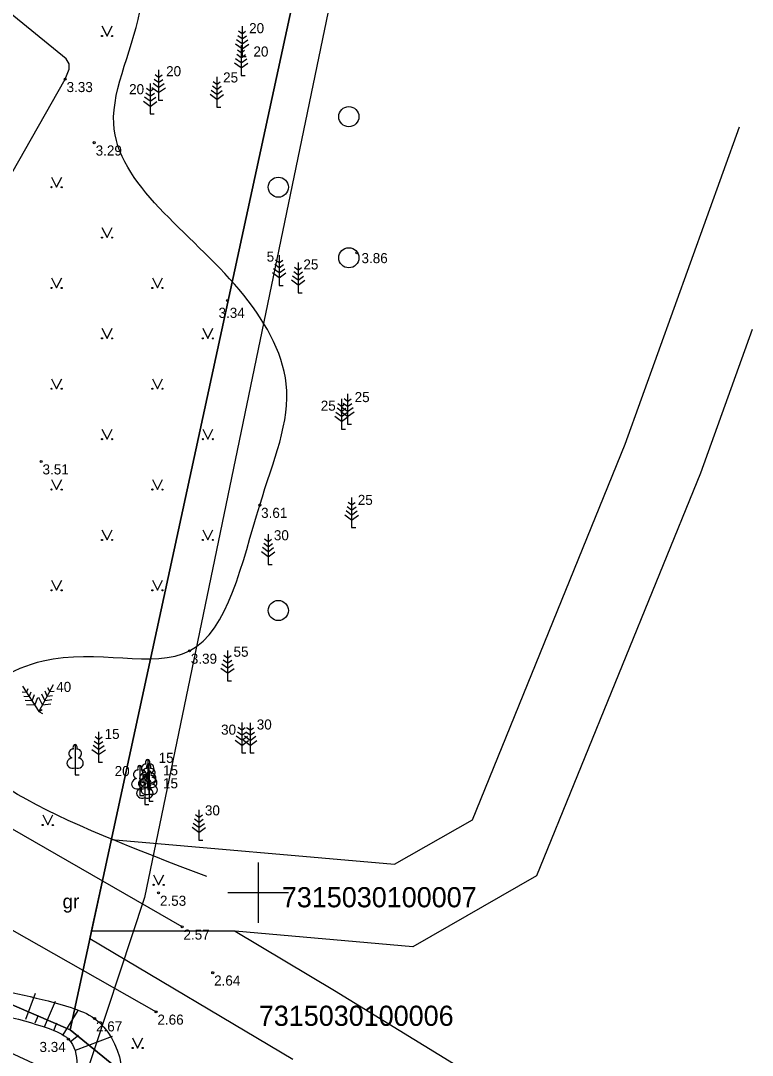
# Model space of a CAD drawing. Extents: x 416362 to 416572, y 401766 to 401914.
# Drawn here: x 416438.2 to 416474.5, y 401791.9 to 401843.3 of the extents above; entities that cross this region are included whole.
import ezdxf

# ---------------------------------------------------------------- set-up
doc = ezdxf.new("R2010")
doc.units = 0
for name, color, linetype in [('7315030100', 7, 'Continuous'), ('7315030100_TEXT', 7, 'Continuous'), ('CELI_CMAL_####_####_#', 7, 'Continuous'), ('CELI_CSEG_####_TKST_#', 7, 'Continuous'), ('GEOD_ELEM_####_####_#', 7, 'Continuous'), ('RAMI_UZMR_####_####_#', 7, 'Continuous'), ('RELJ_AATZ_####_TKST_#', 7, 'Continuous'), ('RELJ_ELEM_####_####_#', 7, 'Continuous'), ('RELJ_NOGA_####_####_#', 7, 'Continuous'), ('RELJ_NOGL_####_####_#', 7, 'Continuous'), ('ROBZ_UZMR_####_####_#', 7, 'Continuous'), ('TERT_DIAM_####_TKST_#', 7, 'Continuous'), ('TERT_ELEM_####_####_#', 7, 'Continuous'), ('TERT_KONT_####_####_#', 7, 'Continuous')]:
    doc.layers.add(name, color=color, linetype=linetype)

msp = doc.modelspace()

# ---------------------------------------------------------------- linework, layer by layer
at = {"layer": '7315030100'}
for p, q in [((416468.22, 401822.244), (416473.893, 401838.002)), ((416474.521, 401827.937), (416471.956, 401820.812)), ((416460.632, 401803.62), (416468.22, 401822.244)), ((416471.956, 401820.812), (416463.816, 401800.833)), ((416456.771, 401801.414), (416460.632, 401803.62)), ((416441.735, 401798.108), (416442.726, 401802.637)), ((416442.726, 401802.637), (416456.771, 401801.414)), ((416463.816, 401800.833), (416457.67, 401797.32)), ((416441.65, 401797.715), (416441.735, 401798.107)), ((416448.856, 401798.087), (416441.735, 401798.108)), ((416441.735, 401798.107), (416448.856, 401798.087)), ((416448.856, 401798.087), (416453.796, 401795.151)), ((416457.67, 401797.32), (416448.856, 401798.087)), ((416451.729, 401791.727), (416441.65, 401797.715)), ((416453.796, 401795.151), (416474.245, 401782.612))]:
    msp.add_line(p, q, dxfattribs=at)
at = {"layer": 'CELI_CMAL_####_####_#'}
for points in [[(416446.225, 401798.308), (416435.489, 401804.479), (416433.962, 401805.832), (416432.647, 401807.588), (416427.565, 401816.057), (416427.403, 401816.739), (416427.549, 401817.421), (416433.79, 401828.7), (416440.425, 401840.358), (416440.621, 401840.864), (416440.618, 401841.117), (416440.478, 401841.37), (416432.406, 401847.948), (416424.249, 401858.231), (416417.741, 401868.774), (416417.609, 401869.713), (416417.754, 401870.652), (416420.686, 401879.114)], [(416386.045, 401818.651), (416387.123, 401819.116), (416388.183, 401819.302), (416389.435, 401819.298), (416390.52, 401819.128), (416402.76, 401813.614), (416413.93, 401808.183), (416419.352, 401805.488), (416432.667, 401801.044), (416444.933, 401794.09)]]:
    msp.add_lwpolyline(points, dxfattribs=at)
at = {"layer": 'GEOD_ELEM_####_####_#'}
for p, q in [((416450, 401801.5), (416450, 401800)), ((416448.5, 401800), (416450, 401800)), ((416450, 401800), (416450, 401798.5)), ((416450, 401800), (416451.5, 401800))]:
    msp.add_line(p, q, dxfattribs=at)
at = {"layer": 'RAMI_UZMR_####_####_#'}
msp.add_lwpolyline([(416422.554, 401895.426), (416432.118, 401889.519), (416435.063, 401888.154), (416458.079, 401865.903), (416444.355, 401799.76), (416441.267, 401790.406), (416390.565, 401813.994), (416378.613, 401817.679), (416422.554, 401895.426)], dxfattribs=at)
at = {"layer": 'RELJ_ELEM_####_####_#'}
for centre in [(416440.425, 401840.358), (416441.867, 401837.21), (416454.896, 401831.749), (416448.484, 401829.382), (416439.232, 401821.389), (416450.078, 401819.232), (416446.59, 401811.997), (416445.058, 401799.987), (416446.225, 401798.308), (416447.745, 401796.029), (416441.886, 401793.755), (416444.933, 401794.09), (416440.582, 401792.735)]:
    msp.add_circle(centre, 0.05, dxfattribs=at)
at = {"layer": 'RELJ_NOGA_####_####_#'}
for p, q in [((416438.472, 401793.716), (416438.956, 401795.006)), ((416439.401, 401793.346), (416439.94, 401794.621)), ((416438.939, 401793.536), (416439.092, 401793.92)), ((416440.317, 401792.947), (416441.063, 401794.153)), ((416439.864, 401793.157), (416440.013, 401793.545)), ((416440.687, 401792.615), (416441.09, 401792.93)), ((416440.935, 401792.183), (416442.771, 401792.877))]:
    msp.add_line(p, q, dxfattribs=at)
msp.add_spline([(416419.237, 401803.706), (416422.33, 401802.098), (416429.348, 401798.441), (416430.957, 401796.464), (416439.573, 401793.272), (416440.582, 401792.735), (416440.776, 401789.831), (416439.594, 401786.746), (416439.17, 401786.122)], degree=3, dxfattribs=at)
at = {"layer": 'RELJ_NOGL_####_####_#'}
msp.add_spline([(416419.237, 401803.706), (416420.666, 401803.697), (416424.809, 401803.026), (416426.469, 401802.135), (416430.658, 401799.88), (416432.144, 401797.685), (416440.728, 401794.295), (416441.886, 401793.755), (416442.932, 401788.821), (416440.398, 401786.628), (416439.17, 401786.122)], degree=3, dxfattribs=at)
at = {"layer": 'ROBZ_UZMR_####_####_#'}
for p, q in [((416440.669, 401793.196), (416456.312, 401865.325)), ((416456.312, 401865.325), (416440.669, 401793.196)), ((416391.301, 401814.353), (416440.669, 401793.196)), ((416440.669, 401793.196), (416391.301, 401814.353)), ((416467.485, 401771.384), (416440.669, 401793.196)), ((416440.669, 401793.196), (416467.485, 401771.384))]:
    msp.add_line(p, q, dxfattribs=at)
at = {"layer": 'TERT_ELEM_####_####_#'}
for p, q in [((416442.25, 401843), (416442.5, 401842.5)), ((416442.5, 401842.5), (416442.75, 401843)), ((416449.206, 401842.607), (416449.03, 401842.735)), ((416449.206, 401842.983), (416449.206, 401841.483)), ((416449.206, 401842.607), (416449.38, 401842.735)), ((416449.206, 401841.857), (416448.874, 401842.101)), ((416449.206, 401842.107), (416448.928, 401842.311)), ((416449.206, 401842.357), (416448.99, 401842.515)), ((416449.152, 401842.044), (416449.152, 401840.544)), ((416449.206, 401842.357), (416449.422, 401842.515)), ((416449.206, 401842.107), (416449.484, 401842.311)), ((416449.206, 401841.857), (416449.54, 401842.101)), ((416449.152, 401841.418), (416448.936, 401841.576)), ((416449.152, 401841.668), (416448.976, 401841.796)), ((416449.152, 401841.668), (416449.326, 401841.796)), ((416449.152, 401841.418), (416449.368, 401841.576)), ((416449.152, 401840.918), (416448.82, 401841.162)), ((416449.152, 401841.168), (416448.874, 401841.372)), ((416449.152, 401841.168), (416449.43, 401841.372)), ((416449.152, 401840.918), (416449.486, 401841.162)), ((416449.206, 401841.483), (416449.406, 401841.483)), ((416445.062, 401840.441), (416444.886, 401840.569)), ((416445.062, 401840.817), (416445.062, 401839.317)), ((416445.062, 401840.441), (416445.236, 401840.569)), ((416449.152, 401840.544), (416449.352, 401840.544)), ((416444.642, 401840.137), (416444.642, 401838.637)), ((416445.062, 401839.941), (416444.784, 401840.145)), ((416445.062, 401840.191), (416444.846, 401840.349)), ((416445.062, 401840.191), (416445.278, 401840.349)), ((416445.062, 401839.941), (416445.34, 401840.145)), ((416447.944, 401839.851), (416447.728, 401840.009)), ((416447.944, 401840.101), (416447.768, 401840.229)), ((416447.944, 401840.477), (416447.944, 401838.977)), ((416447.944, 401840.101), (416448.118, 401840.229)), ((416447.944, 401839.851), (416448.16, 401840.009)), ((416444.642, 401839.261), (416444.364, 401839.465)), ((416444.642, 401839.511), (416444.426, 401839.669)), ((416444.642, 401839.761), (416444.466, 401839.889)), ((416444.642, 401839.761), (416444.816, 401839.889)), ((416444.642, 401839.511), (416444.858, 401839.669)), ((416444.642, 401839.261), (416444.92, 401839.465)), ((416445.062, 401839.691), (416444.73, 401839.935)), ((416445.062, 401839.691), (416445.396, 401839.935)), ((416447.944, 401839.351), (416447.612, 401839.595)), ((416447.944, 401839.601), (416447.666, 401839.805)), ((416447.944, 401839.601), (416448.222, 401839.805)), ((416447.944, 401839.351), (416448.278, 401839.595)), ((416444.642, 401839.011), (416444.31, 401839.255)), ((416444.642, 401839.011), (416444.976, 401839.255)), ((416445.062, 401839.317), (416445.262, 401839.317)), ((416447.944, 401838.977), (416448.144, 401838.977)), ((416444.642, 401838.637), (416444.842, 401838.637)), ((416439.75, 401835.5), (416440, 401835)), ((416440, 401835), (416440.25, 401835.5)), ((416442.25, 401833), (416442.5, 401832.5)), ((416442.5, 401832.5), (416442.75, 401833)), ((416451.044, 401831.251), (416450.868, 401831.379)), ((416451.044, 401831.627), (416451.044, 401830.127)), ((416451.044, 401831.251), (416451.218, 401831.379)), ((416451.98, 401831.263), (416451.98, 401829.763)), ((416451.044, 401830.501), (416450.712, 401830.745)), ((416451.044, 401830.751), (416450.766, 401830.955)), ((416451.044, 401831.001), (416450.828, 401831.159)), ((416451.044, 401831.001), (416451.26, 401831.159)), ((416451.044, 401830.751), (416451.322, 401830.955)), ((416451.044, 401830.501), (416451.378, 401830.745)), ((416451.98, 401830.637), (416451.764, 401830.795)), ((416451.98, 401830.887), (416451.804, 401831.015)), ((416451.98, 401830.887), (416452.154, 401831.015)), ((416451.98, 401830.637), (416452.196, 401830.795)), ((416439.75, 401830.5), (416440, 401830)), ((416440, 401830), (416440.25, 401830.5)), ((416444.75, 401830.5), (416445, 401830)), ((416445, 401830), (416445.25, 401830.5)), ((416451.98, 401830.137), (416451.648, 401830.381)), ((416451.98, 401830.387), (416451.702, 401830.591)), ((416451.98, 401830.387), (416452.258, 401830.591)), ((416451.98, 401830.137), (416452.314, 401830.381)), ((416451.044, 401830.127), (416451.244, 401830.127)), ((416451.98, 401829.763), (416452.18, 401829.763)), ((416442.25, 401828), (416442.5, 401827.5)), ((416442.5, 401827.5), (416442.75, 401828)), ((416447.25, 401828), (416447.5, 401827.5)), ((416447.5, 401827.5), (416447.75, 401828)), ((416439.75, 401825.5), (416440, 401825)), ((416440, 401825), (416440.25, 401825.5)), ((416444.75, 401825.5), (416445, 401825)), ((416445, 401825), (416445.25, 401825.5)), ((416454.438, 401824.742), (416454.438, 401823.242)), ((416454.131, 401824.125), (416453.955, 401824.253)), ((416454.131, 401824.501), (416454.131, 401823.001)), ((416454.131, 401824.125), (416454.305, 401824.253)), ((416454.438, 401823.866), (416454.16, 401824.07)), ((416454.438, 401824.116), (416454.222, 401824.274)), ((416454.438, 401824.366), (416454.262, 401824.494)), ((416454.438, 401824.366), (416454.612, 401824.494)), ((416454.438, 401824.116), (416454.654, 401824.274)), ((416454.438, 401823.866), (416454.716, 401824.07)), ((416454.131, 401823.375), (416453.799, 401823.619)), ((416454.131, 401823.625), (416453.853, 401823.829)), ((416454.131, 401823.875), (416453.915, 401824.033)), ((416454.438, 401823.616), (416454.106, 401823.86)), ((416454.131, 401823.875), (416454.347, 401824.033)), ((416454.131, 401823.625), (416454.409, 401823.829)), ((416454.131, 401823.375), (416454.465, 401823.619)), ((416454.438, 401823.616), (416454.772, 401823.86)), ((416454.438, 401823.242), (416454.638, 401823.242)), ((416442.25, 401823), (416442.5, 401822.5)), ((416442.5, 401822.5), (416442.75, 401823)), ((416447.25, 401823), (416447.5, 401822.5)), ((416447.5, 401822.5), (416447.75, 401823)), ((416454.131, 401823.001), (416454.331, 401823.001)), ((416439.75, 401820.5), (416440, 401820)), ((416440, 401820), (416440.25, 401820.5)), ((416444.75, 401820.5), (416445, 401820)), ((416445, 401820), (416445.25, 401820.5)), ((416454.64, 401819.611), (416454.64, 401818.111)), ((416454.64, 401818.735), (416454.362, 401818.939)), ((416454.64, 401818.985), (416454.424, 401819.143)), ((416454.64, 401819.235), (416454.464, 401819.363)), ((416454.64, 401819.235), (416454.814, 401819.363)), ((416454.64, 401818.985), (416454.856, 401819.143)), ((416454.64, 401818.735), (416454.918, 401818.939)), ((416454.64, 401818.485), (416454.308, 401818.729)), ((416454.64, 401818.485), (416454.974, 401818.729)), ((416442.25, 401818), (416442.5, 401817.5)), ((416442.5, 401817.5), (416442.75, 401818)), ((416447.25, 401818), (416447.5, 401817.5)), ((416447.5, 401817.5), (416447.75, 401818)), ((416454.64, 401818.111), (416454.84, 401818.111)), ((416450.49, 401817.413), (416450.314, 401817.541)), ((416450.49, 401817.789), (416450.49, 401816.289)), ((416450.49, 401817.413), (416450.664, 401817.541)), ((416450.49, 401816.663), (416450.158, 401816.907)), ((416450.49, 401816.913), (416450.212, 401817.117)), ((416450.49, 401817.163), (416450.274, 401817.321)), ((416450.49, 401817.163), (416450.706, 401817.321)), ((416450.49, 401816.913), (416450.768, 401817.117)), ((416450.49, 401816.663), (416450.824, 401816.907)), ((416450.49, 401816.289), (416450.69, 401816.289)), ((416439.75, 401815.5), (416440, 401815)), ((416440, 401815), (416440.25, 401815.5)), ((416444.75, 401815.5), (416445, 401815)), ((416445, 401815), (416445.25, 401815.5)), ((416448.481, 401811.635), (416448.305, 401811.763)), ((416448.481, 401812.011), (416448.481, 401810.511)), ((416448.481, 401811.635), (416448.655, 401811.763)), ((416448.481, 401811.135), (416448.203, 401811.339)), ((416448.481, 401811.385), (416448.265, 401811.543)), ((416448.481, 401811.385), (416448.697, 401811.543)), ((416448.481, 401811.135), (416448.759, 401811.339)), ((416448.481, 401810.885), (416448.149, 401811.129)), ((416448.481, 401810.885), (416448.815, 401811.129)), ((416438.305, 401810.246), (416439.119, 401808.986)), ((416439.836, 401810.303), (416439.119, 401808.986)), ((416448.481, 401810.511), (416448.681, 401810.511)), ((416438.509, 401809.93), (416438.292, 401809.942)), ((416438.645, 401809.72), (416438.378, 401809.736)), ((416438.509, 401809.93), (416438.586, 401810.132)), ((416438.645, 401809.72), (416438.74, 401809.97)), ((416438.78, 401809.51), (416438.903, 401809.832)), ((416439.417, 401809.534), (416439.271, 401809.846)), ((416439.537, 401809.754), (416439.423, 401809.996)), ((416439.537, 401809.754), (416439.802, 401809.789)), ((416439.657, 401809.973), (416439.563, 401810.17)), ((416439.657, 401809.973), (416439.871, 401810.002)), ((416438.78, 401809.51), (416438.436, 401809.531)), ((416438.916, 401809.3), (416438.505, 401809.325)), ((416438.916, 401809.3), (416439.064, 401809.686)), ((416439.298, 401809.314), (416439.123, 401809.688)), ((416439.298, 401809.314), (416439.708, 401809.369)), ((416439.417, 401809.534), (416439.759, 401809.58)), ((416439.119, 401808.986), (416439.287, 401809.095)), ((416439.119, 401808.986), (416439.295, 401808.89)), ((416449.188, 401808.059), (416449.012, 401808.187)), ((416449.188, 401808.435), (416449.188, 401806.935)), ((416449.188, 401808.059), (416449.362, 401808.187)), ((416449.6, 401808.056), (416449.424, 401808.184)), ((416449.6, 401808.432), (416449.6, 401806.932)), ((416449.6, 401808.056), (416449.774, 401808.184)), ((416442.084, 401807.599), (416441.908, 401807.727)), ((416442.084, 401807.975), (416442.084, 401806.475)), ((416442.084, 401807.599), (416442.258, 401807.727)), ((416449.188, 401807.559), (416448.91, 401807.763)), ((416449.188, 401807.809), (416448.972, 401807.967)), ((416449.188, 401807.809), (416449.404, 401807.967)), ((416449.188, 401807.559), (416449.466, 401807.763)), ((416449.6, 401807.556), (416449.322, 401807.76)), ((416449.6, 401807.806), (416449.384, 401807.964)), ((416449.6, 401807.806), (416449.816, 401807.964)), ((416449.6, 401807.556), (416449.878, 401807.76)), ((416442.084, 401807.099), (416441.806, 401807.303)), ((416442.084, 401807.349), (416441.868, 401807.507)), ((416442.084, 401807.349), (416442.3, 401807.507)), ((416442.084, 401807.099), (416442.362, 401807.303)), ((416449.188, 401807.309), (416448.856, 401807.553)), ((416449.188, 401807.309), (416449.522, 401807.553)), ((416449.6, 401807.306), (416449.268, 401807.55)), ((416449.6, 401807.306), (416449.934, 401807.55)), ((416442.084, 401806.849), (416441.752, 401807.093)), ((416442.084, 401806.849), (416442.418, 401807.093)), ((416449.188, 401806.935), (416449.388, 401806.935)), ((416449.6, 401806.932), (416449.8, 401806.932)), ((416440.917, 401806.201), (416440.917, 401805.854)), ((416442.084, 401806.475), (416442.284, 401806.475)), ((416440.917, 401805.854), (416441.117, 401805.854)), ((416444.125, 401805.163), (416444.125, 401804.816)), ((416444.519, 401805.459), (416444.519, 401805.112)), ((416444.519, 401805.112), (416444.719, 401805.112)), ((416444.571, 401805.239), (416444.571, 401804.892)), ((416444.125, 401804.816), (416444.325, 401804.816)), ((416444.377, 401804.714), (416444.377, 401804.367)), ((416444.571, 401804.892), (416444.771, 401804.892)), ((416444.595, 401804.888), (416444.595, 401804.541)), ((416444.377, 401804.367), (416444.577, 401804.367)), ((416444.595, 401804.541), (416444.795, 401804.541)), ((416447.061, 401804.109), (416447.061, 401802.609)), ((416439.31, 401803.858), (416439.56, 401803.358)), ((416439.56, 401803.358), (416439.81, 401803.858)), ((416447.061, 401803.483), (416446.845, 401803.641)), ((416447.061, 401803.733), (416446.885, 401803.861)), ((416447.061, 401803.733), (416447.235, 401803.861)), ((416447.061, 401803.483), (416447.277, 401803.641)), ((416447.061, 401802.983), (416446.729, 401803.227)), ((416447.061, 401803.233), (416446.783, 401803.437)), ((416447.061, 401803.233), (416447.339, 401803.437)), ((416447.061, 401802.983), (416447.395, 401803.227)), ((416447.061, 401802.609), (416447.261, 401802.609)), ((416444.812, 401800.888), (416445.062, 401800.388)), ((416445.062, 401800.388), (416445.312, 401800.888)), ((416443.771, 401792.792), (416444.021, 401792.292)), ((416444.021, 401792.292), (416444.271, 401792.792))]:
    msp.add_line(p, q, dxfattribs=at)
for points in [[(416440.917, 401807.354), (416440.917, 401806.201)], [(416441.007, 401807.122), (416441.006, 401807.123)], [(416444.125, 401806.316), (416444.125, 401805.163)], [(416444.519, 401806.612), (416444.519, 401805.459)], [(416444.571, 401806.392), (416444.571, 401805.239)], [(416444.609, 401806.38), (416444.608, 401806.381)], [(416444.661, 401806.16), (416444.66, 401806.161)], [(416444.215, 401806.084), (416444.214, 401806.085)], [(416444.377, 401805.867), (416444.377, 401804.714)], [(416444.467, 401805.635), (416444.466, 401805.636)], [(416444.595, 401806.041), (416444.595, 401804.888)], [(416444.685, 401805.809), (416444.684, 401805.81)]]:
    msp.add_lwpolyline(points, dxfattribs=at)
for centre, radius in [((416442.25, 401842.5), 0.028), ((416442.75, 401842.5), 0.0263), ((416454.5, 401838.5), 0.5), ((416451, 401835), 0.5), ((416439.75, 401835), 0.028), ((416440.25, 401835), 0.0263), ((416442.25, 401832.5), 0.028), ((416442.75, 401832.5), 0.0263), ((416454.5, 401831.5), 0.5), ((416439.75, 401830), 0.028), ((416440.25, 401830), 0.0263), ((416444.75, 401830), 0.028), ((416445.25, 401830), 0.0263), ((416442.25, 401827.5), 0.028), ((416442.75, 401827.5), 0.0263), ((416447.25, 401827.5), 0.028), ((416447.75, 401827.5), 0.0263), ((416439.75, 401825), 0.028), ((416440.25, 401825), 0.0263), ((416444.75, 401825), 0.028), ((416445.25, 401825), 0.0263), ((416442.25, 401822.5), 0.028), ((416442.75, 401822.5), 0.0263), ((416447.25, 401822.5), 0.028), ((416447.75, 401822.5), 0.0263), ((416439.75, 401820), 0.028), ((416440.25, 401820), 0.0263), ((416444.75, 401820), 0.028), ((416445.25, 401820), 0.0263), ((416442.25, 401817.5), 0.028), ((416442.75, 401817.5), 0.0263), ((416447.25, 401817.5), 0.028), ((416447.75, 401817.5), 0.0263), ((416439.75, 401815), 0.028), ((416440.25, 401815), 0.0263), ((416444.75, 401815), 0.028), ((416445.25, 401815), 0.0263), ((416451, 401814), 0.5), ((416439.31, 401803.357), 0.028), ((416439.81, 401803.357), 0.0263), ((416444.812, 401800.387), 0.028), ((416445.312, 401800.387), 0.0263), ((416443.771, 401792.292), 0.028), ((416444.271, 401792.292), 0.0263)]:
    msp.add_circle(centre, radius, dxfattribs=at)
for centre, major_axis, ratio, start_param, end_param in [((416440.789, 401806.909), (-0.039, -0.212), 0.861323, 3.141593, 6.283185), ((416440.917, 401807.204), (0, -0.15), 0.707107, 3.14537, 5.287485), ((416440.917, 401807.204), (0, -0.15), 0.707107, 0.995701, 3.137816), ((416441.045, 401806.909), (0.039, -0.212), 0.861323, 0, 3.141593), ((416440.827, 401806.447), (0.307, 0.095), 0.814445, 1.570796, 4.752015), ((416441.007, 401806.447), (-0.307, 0.095), 0.814445, 1.531171, 4.712389), ((416443.997, 401805.871), (-0.039, -0.212), 0.861323, 3.141593, 6.283185), ((416444.125, 401806.166), (0, -0.15), 0.707107, 3.14537, 5.287485), ((416444.125, 401806.166), (0, -0.15), 0.707107, 0.995701, 3.137816), ((416444.391, 401806.167), (-0.039, -0.212), 0.861323, 3.141593, 6.283185), ((416444.253, 401805.871), (0.039, -0.212), 0.861323, 0, 3.141593), ((416444.443, 401805.947), (-0.039, -0.212), 0.861323, 3.141593, 6.283185), ((416444.519, 401806.462), (0, -0.15), 0.707107, 3.14537, 5.287485), ((416444.571, 401806.242), (0, -0.15), 0.707107, 3.14537, 5.287485), ((416444.519, 401806.462), (0, -0.15), 0.707107, 0.995701, 3.137816), ((416444.571, 401806.242), (0, -0.15), 0.707107, 0.995701, 3.137816), ((416444.647, 401806.167), (0.039, -0.212), 0.861323, 0, 3.141593), ((416444.699, 401805.947), (0.039, -0.212), 0.861323, 0, 3.141593), ((416444.035, 401805.409), (0.307, 0.095), 0.814445, 1.570796, 4.752015), ((416444.249, 401805.422), (-0.039, -0.212), 0.861323, 3.141593, 6.283185), ((416444.429, 401805.705), (0.307, 0.095), 0.814445, 1.570796, 4.752015), ((416444.215, 401805.409), (-0.307, 0.095), 0.814445, 1.531171, 4.712389), ((416444.481, 401805.485), (0.307, 0.095), 0.814445, 1.570796, 4.752015), ((416444.467, 401805.596), (-0.039, -0.212), 0.861323, 3.141593, 6.283185), ((416444.377, 401805.717), (0, -0.15), 0.707107, 3.14537, 5.287485), ((416444.377, 401805.717), (0, -0.15), 0.707107, 0.995701, 3.137816), ((416444.505, 401805.422), (0.039, -0.212), 0.861323, 0, 3.141593), ((416444.595, 401805.891), (0, -0.15), 0.707107, 3.14537, 5.287485), ((416444.609, 401805.705), (-0.307, 0.095), 0.814445, 1.531171, 4.712389), ((416444.661, 401805.485), (-0.307, 0.095), 0.814445, 1.531171, 4.712389), ((416444.595, 401805.891), (0, -0.15), 0.707107, 0.995701, 3.137816), ((416444.723, 401805.596), (0.039, -0.212), 0.861323, 0, 3.141593), ((416444.287, 401804.96), (0.307, 0.095), 0.814445, 1.570796, 4.752015), ((416444.505, 401805.134), (0.307, 0.095), 0.814445, 1.570796, 4.752015), ((416444.467, 401804.96), (-0.307, 0.095), 0.814445, 1.531171, 4.712389), ((416444.685, 401805.134), (-0.307, 0.095), 0.814445, 1.531171, 4.712389)]:
    msp.add_ellipse(centre, major_axis=major_axis, ratio=ratio, start_param=start_param, end_param=end_param, dxfattribs=at)
at = {"layer": 'TERT_KONT_####_####_#'}
msp.add_spline([(416447.454, 401800.799), (416435.609, 401809.254), (416439.338, 401811.509), (416446.59, 401811.997), (416450.078, 401819.232), (416451.391, 401825.246), (416449.054, 401829.923), (416442.832, 401838.156), (416444.202, 401844.106), (416443.058, 401850.068), (416431.741, 401858.336), (416426.506, 401866.705), (416426.073, 401872.077), (416437.226, 401886.089)], degree=3, dxfattribs=at)

# ---------------------------------------------------------------- texts
at = {"layer": '7315030100_TEXT'}
for s, p in [('7315030100007', (416451.175, 401799.274)), ('7315030100006', (416450.032, 401793.393))]:
    msp.add_text(s, height=1, dxfattribs=at).set_placement(p)
at = {"layer": 'CELI_CSEG_####_TKST_#'}
msp.add_text('gr', height=0.7, dxfattribs=at).set_placement((416440.294, 401799.217))
at = {"layer": 'RELJ_AATZ_####_TKST_#'}
for s, p in [('3.33', (416440.494, 401839.719)), ('3.29', (416441.936, 401836.571)), ('3.86', (416455.128, 401831.232)), ('3.34', (416448.033, 401828.518)), ('3.51', (416439.301, 401820.75)), ('3.61', (416450.147, 401818.593)), ('3.39', (416446.659, 401811.358)), ('2.53', (416445.127, 401799.348)), ('2.57', (416446.294, 401797.669)), ('2.64', (416447.814, 401795.39)), ('2.66', (416445.002, 401793.451)), ('2.67', (416441.955, 401793.116)), ('3.34', (416439.15, 401792.096))]:
    msp.add_text(s, height=0.5, dxfattribs=at).set_placement(p)
at = {"layer": 'TERT_DIAM_####_TKST_#'}
for s, p in [('20', (416449.552, 401842.641)), ('20', (416449.765, 401841.482)), ('20', (416445.433, 401840.505)), ('25', (416448.261, 401840.196)), ('20', (416443.595, 401839.613)), ('5', (416450.422, 401831.305)), ('25', (416452.246, 401830.919)), ('25', (416454.788, 401824.337)), ('25', (416453.106, 401823.911)), ('25', (416454.943, 401819.237)), ('30', (416450.78, 401817.482)), ('55', (416448.778, 401811.704)), ('40', (416439.979, 401809.959)), ('30', (416448.16, 401807.838)), ('30', (416449.93, 401808.095)), ('15', (416442.381, 401807.627)), ('15', (416445.062, 401806.441)), ('20', (416442.88, 401805.785)), ('15', (416445.278, 401805.819)), ('15', (416445.278, 401805.177)), ('30', (416447.358, 401803.834))]:
    msp.add_text(s, height=0.5, dxfattribs=at).set_placement(p)

doc.saveas('drawing.dxf')
